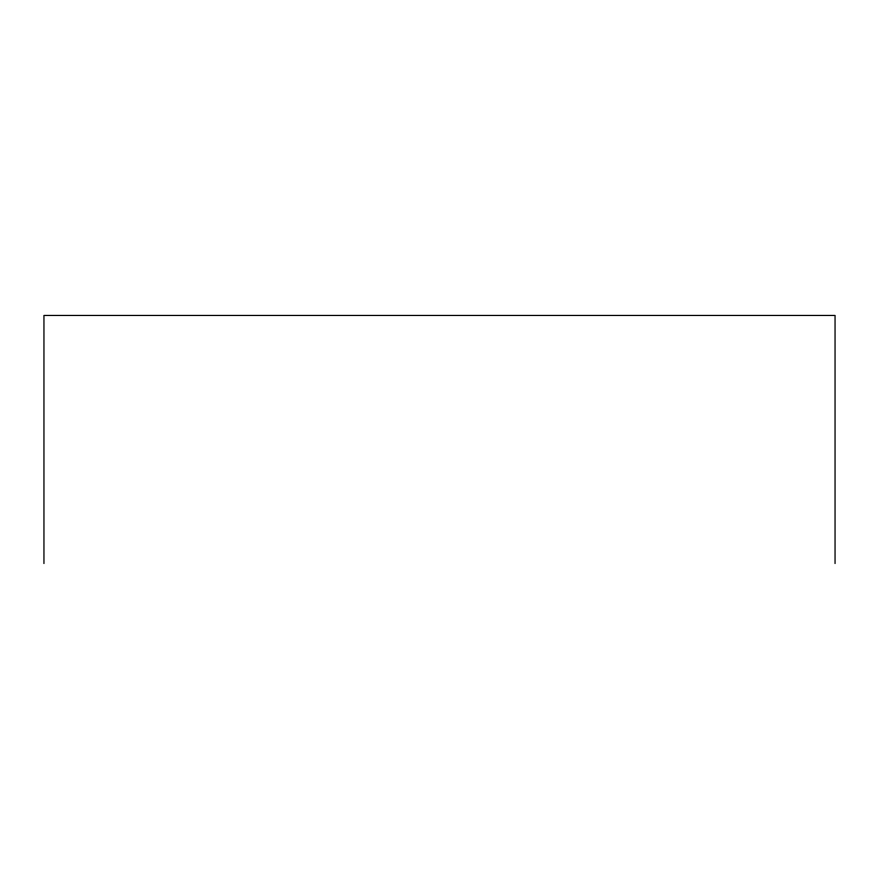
<?xml version="1.0" encoding="UTF-8"?>
<svg xmlns="http://www.w3.org/2000/svg" width="879" height="879" viewBox="0 0 879 879"><rect width="100%" height="100%" fill="white"/><g stroke="black" fill="none" stroke-linecap="round" stroke-linejoin="round"><path stroke-width="1.32" d="M835.05 563.549L835.05 315.451L43.95 315.451L43.95 563.549"/></g></svg>
